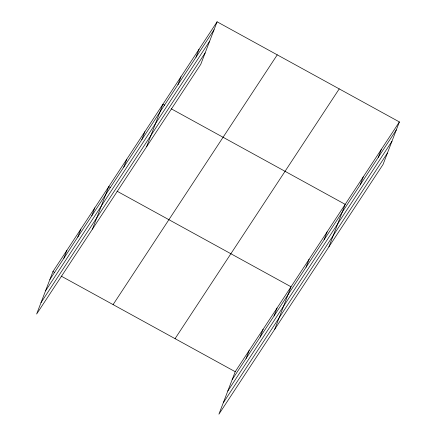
<?xml version="1.0" encoding="UTF-8"?>
<svg xmlns="http://www.w3.org/2000/svg" width="436" height="436" viewBox="0 0 436 436"><rect width="100%" height="100%" fill="white"/><g stroke="black" fill="none" stroke-linecap="round" stroke-linejoin="round"><path stroke-width="0.65" d="M217.095 21.8L52.936 271.568L36.624 314.067L200.783 64.294L217.095 21.8L399.376 121.933L383.064 164.432L218.905 414.2L235.217 371.706L399.376 121.933M63.836 258.292L66.888 250.34M77.793 237.059L80.845 229.107M91.745 215.831L94.797 207.879M92.437 229.145L108.749 186.646L110.521 187.622M123.759 167.124L126.811 159.173M141.814 139.651L144.866 131.699M146.61 146.719L162.922 104.226L164.694 105.196M177.932 84.698L180.984 76.747M195.987 57.225L199.039 49.273M246.117 358.425L249.169 350.473M260.069 337.197L263.121 329.245M274.026 315.964L277.078 308.012M274.718 329.278L291.03 286.784L117.006 191.181M306.034 267.257L309.086 259.306M324.095 239.784L327.147 231.832M328.891 246.852L345.203 204.359L171.179 108.76M360.207 184.837L363.259 176.885M378.268 157.363L381.32 149.412M49.884 279.52L214.043 29.752M45.508 290.921L209.667 41.153M41 302.666L205.16 52.898M113.088 304.611L277.247 54.843M175.065 338.658L339.224 88.889M232.165 379.658L396.324 129.884M227.788 391.054L391.948 141.286M223.281 402.799L387.441 153.031M52.936 271.568L54.707 272.538M61.193 276.102L235.217 371.706"/></g></svg>
